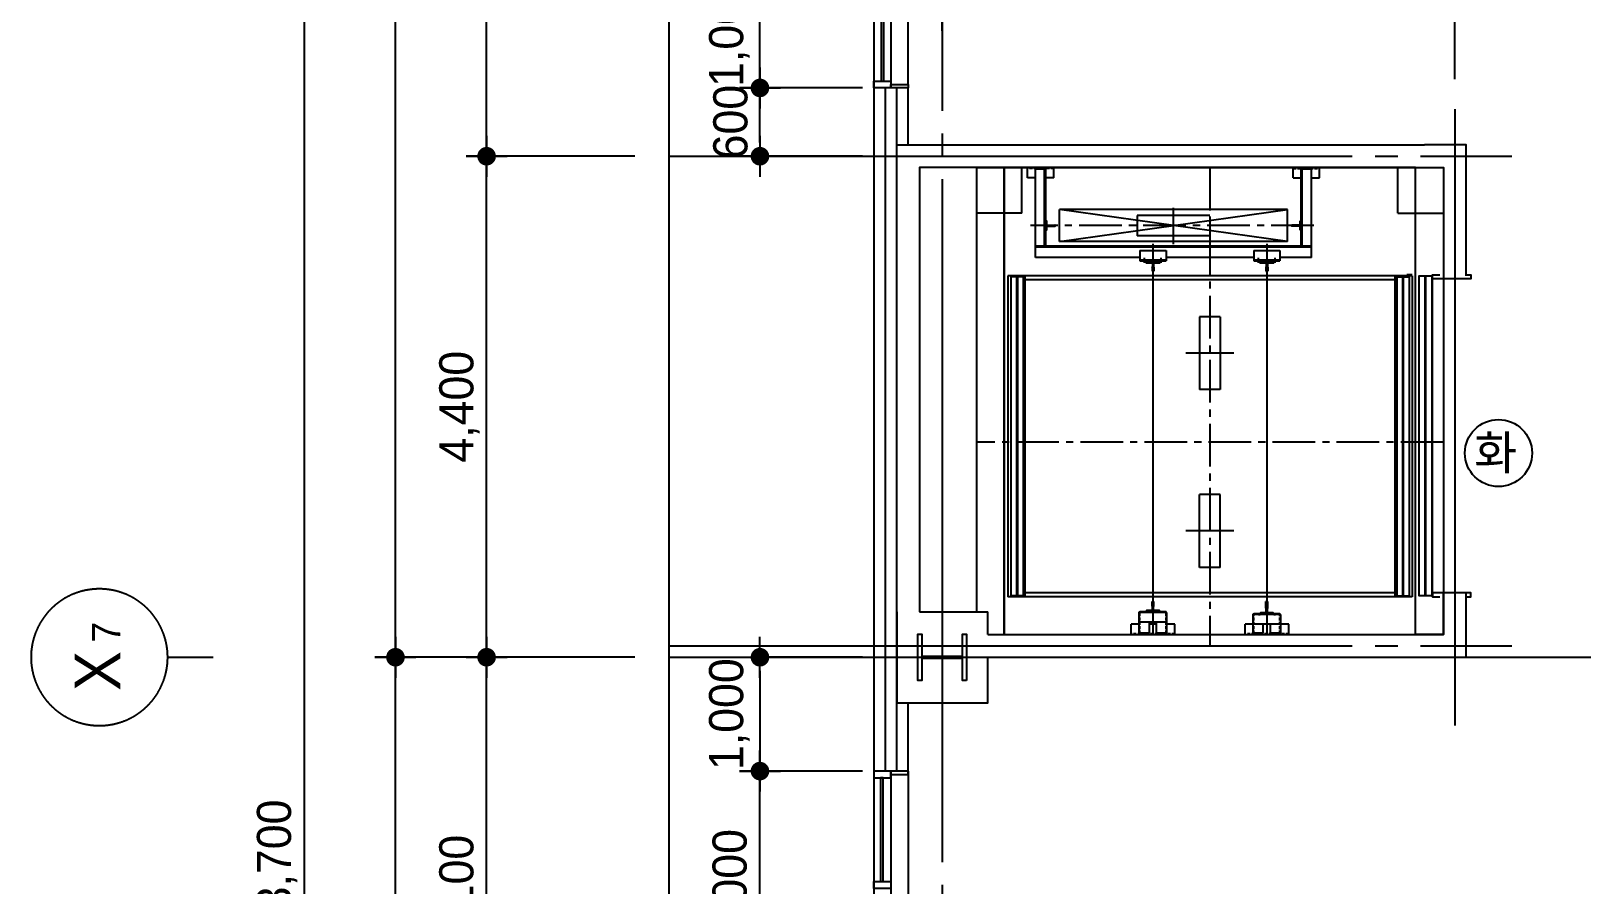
# Model space of a CAD drawing. Extents: x 14243673 to 14321835, y -1804798 to -1750552.
# Drawn here: x 14243673 to 14257290, y -1778549 to -1771049 of the extents above; entities that cross this region are included whole.
import ezdxf

# ---------------------------------------------------------------- set-up
doc = ezdxf.new("R2010")
doc.units = 0
doc.header["$LTSCALE"] = 100
doc.header["$MEASUREMENT"] = 0
doc.header["$PDSIZE"] = -10
for name, pattern in [('CEN', [66, 60, -2, 2, -2]), ('CENTER', [7.5, 5, -1, 0.5, -1]), ('CENTER2', [1.125, 0.75, -0.125, 0.125, -0.125]), ('HIDDEN', [0.375, 0.25, -0.125])]:
    doc.linetypes.add(name, pattern=pattern)
doc.layers.get('0').update_dxf_attribs({"linetype": 'CONTINUOUS'})
doc.layers.get('Defpoints').update_dxf_attribs({"linetype": 'CONTINUOUS'})
for name, color, linetype in [('0-내벽고정식', 7, 'CONTINUOUS'), ('AXIS', 7, 'CEN'), ('CEN', 1, 'CEN'), ('COL', 2, 'CONTINUOUS'), ('col2', 3, 'CONTINUOUS'), ('DIM', 7, 'CONTINUOUS'), ('HOISTWAY', 9, 'CONTINUOUS'), ('TEXT1', 7, 'CONTINUOUS'), ('WALL', 2, 'CONTINUOUS'), ('WALL-1', 7, 'CONTINUOUS'), ('WID', 4, 'CONTINUOUS'), ('WINE', 8, 'CONTINUOUS'), ('지시선', 7, 'CONTINUOUS')]:
    doc.layers.add(name, color=color, linetype=linetype)
doc.styles.add('HY울를도M', font='HYWULM.TTF')
doc.styles.add('굴림', font='H2HDRM.TTF')
doc.styles.add('돋음', font='Dotum.ttf', dxfattribs={"height": 3})
doc.dimstyles.new('DIM100', dxfattribs={"dimtxt": 300, "dimasz": 120, "dimexe": 1, "dimexo": 100, "dimgap": 60, "dimtad": 1, "dimdec": 4, "dimzin": 0, "dimdsep": 46, "dimlunit": 6, "dimtxsty": '굴림', "dimblk": 'DOTT', "dimcen": 0.09, "dimadec": 0, "dimazin": 0, "dimtfac": 1, "dimtdec": 4, "dimtofl": 0, "dimtmove": 2, "dimatfit": 2, "dimldrblk": 'DOTT', "dimfxl": 1, "dimtolj": 1, "dimtzin": 0, "dimarcsym": 0})
doc.dimstyles.new('DIM50', dxfattribs={"dimscale": 50, "dimtxt": 3, "dimasz": 1.2, "dimexe": 1, "dimexo": 1, "dimgap": 0.6, "dimtad": 1, "dimdec": 4, "dimzin": 0, "dimdsep": 46, "dimlunit": 6, "dimtxsty": '굴림', "dimblk": 'DOTT', "dimcen": 0.09, "dimadec": 0, "dimazin": 0, "dimtfac": 1, "dimtdec": 4, "dimtofl": 0, "dimtmove": 2, "dimatfit": 2, "dimldrblk": 'DOTT', "dimfxl": 1, "dimtolj": 1, "dimtzin": 0, "dimarcsym": 0})

# ---------------------------------------------------------------- blocks, each defined once
blk = doc.blocks.new('DOTT')
for p, q in [((0, 1.5), (0, -1.5)), ((-1.5, 0), (1.5, 0))]:
    blk.add_line(p, q)
at = {"color": 6, "const_width": 0.68}
blk.add_lwpolyline([(-0.34, 0, 1), (0.34, 0, 1)], format="xyb", close=True, dxfattribs=at)
blk = doc.blocks.new('*D25')
at = {"layer": 'Defpoints', "color": 0, "lineweight": -3}
for p in [(14246073, -1761549), (14249273, -1761549), (14249273, -1795249)]:
    blk.add_point(p, dxfattribs=at)
at = {"layer": 'DIM', "color": 7, "lineweight": -2}
for p, q in [((14248973, -1761549), (14245973, -1761549)), ((14246073, -1795129), (14246073, -1761669)), ((14248973, -1795249), (14245973, -1795249))]:
    blk.add_line(p, q, dxfattribs=at)
at = {"layer": 'DIM', "color": 7, "lineweight": -2, "xscale": 120, "yscale": 120, "zscale": 120}
for p, rotation in [((14246073, -1761549), 90), ((14246073, -1795249), 270)]:
    blk.add_blockref('DOTT', p, dxfattribs=dict(at, rotation=rotation))
at = {"layer": 'DIM', "color": 3, "insert": (14245834, -1778399), "char_height": 300, "attachment_point": 5, "rotation": 90, "style": '굴림'}
blk.add_mtext('\\A1;33,700', dxfattribs=at)
blk = doc.blocks.new('*D26')
at = {"layer": 'Defpoints', "color": 0, "lineweight": -3}
for p in [(14246873, -1761549), (14249273, -1761549), (14248123, -1776549)]:
    blk.add_point(p, dxfattribs=at)
at = {"layer": 'DIM', "color": 7, "lineweight": -2}
for p, q in [((14248973, -1761549), (14246773, -1761549)), ((14246873, -1776429), (14246873, -1761669)), ((14247823, -1776549), (14246773, -1776549))]:
    blk.add_line(p, q, dxfattribs=at)
at = {"layer": 'DIM', "color": 7, "lineweight": -2, "xscale": 120, "yscale": 120, "zscale": 120}
for p, rotation in [((14246873, -1761549), 90), ((14246873, -1776549), 270)]:
    blk.add_blockref('DOTT', p, dxfattribs=dict(at, rotation=rotation))
at = {"layer": 'DIM', "color": 3, "insert": (14246635, -1769049), "char_height": 300, "attachment_point": 5, "rotation": 90, "style": '굴림'}
blk.add_mtext('\\A1;15,000', dxfattribs=at)
blk = doc.blocks.new('*D27')
at = {"layer": 'Defpoints', "color": 0, "lineweight": -3}
for p in [(14247673, -1761549), (14249273, -1761549), (14249273, -1772149)]:
    blk.add_point(p, dxfattribs=at)
at = {"layer": 'DIM', "color": 7, "lineweight": -2}
for p, q in [((14248973, -1761549), (14247573, -1761549)), ((14247673, -1772029), (14247673, -1761669)), ((14248973, -1772149), (14247573, -1772149))]:
    blk.add_line(p, q, dxfattribs=at)
at = {"layer": 'DIM', "color": 7, "lineweight": -2, "xscale": 120, "yscale": 120, "zscale": 120}
for p, rotation in [((14247673, -1761549), 90), ((14247673, -1772149), 270)]:
    blk.add_blockref('DOTT', p, dxfattribs=dict(at, rotation=rotation))
at = {"layer": 'DIM', "color": 3, "insert": (14247434, -1766849), "char_height": 300, "attachment_point": 5, "rotation": 90, "style": '굴림'}
blk.add_mtext('\\A1;10,600', dxfattribs=at)
blk = doc.blocks.new('*D28')
at = {"layer": 'Defpoints', "color": 0, "lineweight": -3}
for p in [(14247673, -1772149), (14249273, -1772149), (14249273, -1776549)]:
    blk.add_point(p, dxfattribs=at)
at = {"layer": 'DIM', "color": 7, "lineweight": -2}
for p, q in [((14248973, -1772149), (14247573, -1772149)), ((14247673, -1776429), (14247673, -1772269)), ((14248973, -1776549), (14247573, -1776549))]:
    blk.add_line(p, q, dxfattribs=at)
at = {"layer": 'DIM', "color": 7, "lineweight": -2, "xscale": 120, "yscale": 120, "zscale": 120}
for p, rotation in [((14247673, -1772149), 90), ((14247673, -1776549), 270)]:
    blk.add_blockref('DOTT', p, dxfattribs=dict(at, rotation=rotation))
at = {"layer": 'DIM', "color": 3, "insert": (14247435, -1774349), "char_height": 300, "attachment_point": 5, "rotation": 90, "style": '굴림'}
blk.add_mtext('\\A1;4,400', dxfattribs=at)
blk = doc.blocks.new('*D29')
at = {"layer": 'Defpoints', "color": 0, "lineweight": -3}
for p in [(14246873, -1776549), (14249273, -1776549), (14249273, -1791549)]:
    blk.add_point(p, dxfattribs=at)
at = {"layer": 'DIM', "color": 7, "lineweight": -2}
for p, q in [((14248973, -1776549), (14246773, -1776549)), ((14246873, -1791429), (14246873, -1776669)), ((14248973, -1791549), (14246773, -1791549))]:
    blk.add_line(p, q, dxfattribs=at)
at = {"layer": 'DIM', "color": 7, "lineweight": -2, "xscale": 120, "yscale": 120, "zscale": 120}
for p, rotation in [((14246873, -1776549), 90), ((14246873, -1791549), 270)]:
    blk.add_blockref('DOTT', p, dxfattribs=dict(at, rotation=rotation))
at = {"layer": 'DIM', "color": 3, "insert": (14246635, -1784049), "char_height": 300, "attachment_point": 5, "rotation": 90, "style": '굴림'}
blk.add_mtext('\\A1;15,000', dxfattribs=at)
blk = doc.blocks.new('*D31')
at = {"layer": 'Defpoints', "color": 0, "lineweight": -3}
for p in [(14247673, -1776549), (14249273, -1776549), (14249273, -1780649)]:
    blk.add_point(p, dxfattribs=at)
at = {"layer": 'DIM', "color": 7, "lineweight": -2}
for p, q in [((14248973, -1776549), (14247573, -1776549)), ((14247673, -1780529), (14247673, -1776669)), ((14248973, -1780649), (14247573, -1780649))]:
    blk.add_line(p, q, dxfattribs=at)
at = {"layer": 'DIM', "color": 7, "lineweight": -2, "xscale": 120, "yscale": 120, "zscale": 120}
for p, rotation in [((14247673, -1776549), 90), ((14247673, -1780649), 270)]:
    blk.add_blockref('DOTT', p, dxfattribs=dict(at, rotation=rotation))
at = {"layer": 'DIM', "color": 3, "insert": (14247435, -1778599), "char_height": 300, "attachment_point": 5, "rotation": 90, "style": '굴림'}
blk.add_mtext('\\A1;4,100', dxfattribs=at)
blk = doc.blocks.new('*D123')
at = {"layer": 'Defpoints', "color": 0, "lineweight": -3, "ltscale": 3}
for p in [(14251073, -1776549), (14250073, -1777549), (14251073, -1777549)]:
    blk.add_point(p, dxfattribs=at)
at = {"layer": 'DIM', "color": 7, "lineweight": -2, "ltscale": 3}
for p, q in [((14250973, -1776549), (14250072, -1776549)), ((14250073, -1776669), (14250073, -1777429)), ((14250973, -1777549), (14250072, -1777549))]:
    blk.add_line(p, q, dxfattribs=at)
at = {"layer": 'DIM', "color": 7, "lineweight": -2, "ltscale": 3, "xscale": 120, "yscale": 120, "zscale": 120}
for p, rotation in [((14250073, -1776549), 90), ((14250073, -1777549), 270)]:
    blk.add_blockref('DOTT', p, dxfattribs=dict(at, rotation=rotation))
at = {"layer": 'DIM', "color": 3, "ltscale": 3, "insert": (14249804, -1777049), "char_height": 300, "attachment_point": 5, "rotation": 90, "style": '굴림'}
blk.add_mtext('\\A1;1,000', dxfattribs=at)
blk = doc.blocks.new('*D124')
at = {"layer": 'Defpoints', "color": 0, "lineweight": -3, "ltscale": 3}
for p in [(14250073, -1777549), (14251073, -1777549), (14251073, -1779549)]:
    blk.add_point(p, dxfattribs=at)
at = {"layer": 'DIM', "color": 7, "lineweight": -2, "ltscale": 3}
for p, q in [((14250973, -1777549), (14250072, -1777549)), ((14250073, -1779429), (14250073, -1777669)), ((14250973, -1779549), (14250072, -1779549))]:
    blk.add_line(p, q, dxfattribs=at)
at = {"layer": 'DIM', "color": 7, "lineweight": -2, "ltscale": 3, "xscale": 120, "yscale": 120, "zscale": 120}
for p, rotation in [((14250073, -1777549), 90), ((14250073, -1779549), 270)]:
    blk.add_blockref('DOTT', p, dxfattribs=dict(at, rotation=rotation))
at = {"layer": 'DIM', "color": 3, "ltscale": 3, "insert": (14249834, -1778549), "char_height": 300, "attachment_point": 5, "rotation": 90, "style": '굴림'}
blk.add_mtext('\\A1;2,000', dxfattribs=at)
blk = doc.blocks.new('*D127')
at = {"layer": 'Defpoints', "color": 0, "lineweight": -3, "ltscale": 3}
for p in [(14250073, -1771549), (14251073, -1771549), (14251073, -1772149)]:
    blk.add_point(p, dxfattribs=at)
at = {"layer": 'DIM', "color": 7, "lineweight": -2, "ltscale": 3}
for p, q in [((14250973, -1771549), (14250072, -1771549)), ((14250073, -1772029), (14250073, -1771669)), ((14250973, -1772149), (14250072, -1772149))]:
    blk.add_line(p, q, dxfattribs=at)
at = {"layer": 'DIM', "color": 7, "lineweight": -2, "ltscale": 3, "xscale": 120, "yscale": 120, "zscale": 120}
for p, rotation in [((14250073, -1771549), 90), ((14250073, -1772149), 270)]:
    blk.add_blockref('DOTT', p, dxfattribs=dict(at, rotation=rotation))
at = {"layer": 'DIM', "color": 3, "ltscale": 3, "insert": (14249815, -1771849), "char_height": 300, "attachment_point": 5, "rotation": 90, "style": '굴림'}
blk.add_mtext('\\A1;600', dxfattribs=at)
blk = doc.blocks.new('BOMBOM_S')
at = {"color": 7}
blk.add_line((0, 0.4), (0, 0), dxfattribs=at)
blk.add_lwpolyline([(-0.6, 1, 1), (0.6, 1, 1), (-0.6, 1, 1)], format="xyb", dxfattribs=at)
at = {"color": 1, "style": '돋음'}
for tag, p, height in [('X', (-0.295, 0.816), 0.4), ('N', (0.129, 0.816), 0.25)]:
    blk.add_attdef(tag, p, '', height=height, dxfattribs=at)
blk = doc.blocks.new('aw-1000-300')
at = {"layer": 'WID', "color": 8}
for p, q in [((970, 300), (0, 300)), ((0, 150), (1000, 150)), ((0, 0), (1000, 0))]:
    blk.add_line(p, q, dxfattribs=at)
at = {"layer": 'WID'}
for points in [[(0, 300), (30, 300), (30, 150), (0, 150)], [(970, 300), (1000, 300), (1000, 150), (970, 150)], [(60, 150), (0, 150), (0, 0), (60, 0)], [(940, 150), (1000, 150), (1000, 0), (940, 0)], [(60, 63), (940, 63), (940, 87), (60, 87)]]:
    blk.add_lwpolyline(points, close=True, dxfattribs=at)
blk = doc.blocks.new('*D174')
at = {"layer": 'Defpoints', "color": 0, "lineweight": -3, "ltscale": 3}
for p in [(14250073, -1770549), (14251073, -1770549), (14251073, -1771549)]:
    blk.add_point(p, dxfattribs=at)
at = {"layer": 'DIM', "color": 7, "lineweight": -2, "ltscale": 3}
for p, q in [((14250973, -1770549), (14250072, -1770549)), ((14250073, -1771429), (14250073, -1770669)), ((14250973, -1771549), (14250072, -1771549))]:
    blk.add_line(p, q, dxfattribs=at)
at = {"layer": 'DIM', "color": 7, "lineweight": -2, "ltscale": 3, "xscale": 120, "yscale": 120, "zscale": 120}
for p, rotation in [((14250073, -1770549), 90), ((14250073, -1771549), 270)]:
    blk.add_blockref('DOTT', p, dxfattribs=dict(at, rotation=rotation))
at = {"layer": 'DIM', "color": 3, "ltscale": 3, "insert": (14249804, -1771049), "char_height": 300, "attachment_point": 5, "rotation": 90, "style": '굴림'}
blk.add_mtext('\\A1;1,000', dxfattribs=at)
blk = doc.blocks.new('*D190')
at = {"layer": 'Defpoints', "color": 0, "lineweight": -3}
for p in [(14256173, -1770549), (14251673, -1771349), (14256173, -1771773)]:
    blk.add_point(p, dxfattribs=at)
at = {"layer": 'DIM', "color": 7, "lineweight": -2}
for p, q in [((14251673, -1771049), (14251673, -1770449)), ((14251793, -1770549), (14256053, -1770549)), ((14256173, -1771473), (14256173, -1770449))]:
    blk.add_line(p, q, dxfattribs=at)
at = {"layer": 'DIM', "color": 7, "lineweight": -2, "xscale": 120, "yscale": 120, "zscale": 120, "rotation": 180}
blk.add_blockref('DOTT', (14251673, -1770549), dxfattribs=at)
at = {"layer": 'DIM', "color": 7, "lineweight": -2, "xscale": 120, "yscale": 120, "zscale": 120}
blk.add_blockref('DOTT', (14256173, -1770549), dxfattribs=at)
at = {"layer": 'DIM', "color": 3, "insert": (14253923, -1770311), "char_height": 300, "attachment_point": 5, "style": '굴림'}
blk.add_mtext('\\A1;4,500', dxfattribs=at)
blk = doc.blocks.new('*D191')
at = {"layer": 'Defpoints', "color": 0, "lineweight": -3}
for p in [(14261673, -1770549), (14256173, -1771773), (14261673, -1771773)]:
    blk.add_point(p, dxfattribs=at)
at = {"layer": 'DIM', "color": 7, "lineweight": -2}
for p, q in [((14256173, -1771473), (14256173, -1770449)), ((14256293, -1770549), (14261553, -1770549)), ((14261673, -1771473), (14261673, -1770449))]:
    blk.add_line(p, q, dxfattribs=at)
at = {"layer": 'DIM', "color": 7, "lineweight": -2, "xscale": 120, "yscale": 120, "zscale": 120, "rotation": 180}
blk.add_blockref('DOTT', (14256173, -1770549), dxfattribs=at)
at = {"layer": 'DIM', "color": 7, "lineweight": -2, "xscale": 120, "yscale": 120, "zscale": 120}
blk.add_blockref('DOTT', (14261673, -1770549), dxfattribs=at)
at = {"layer": 'DIM', "color": 3, "insert": (14258923, -1770311), "char_height": 300, "attachment_point": 5, "style": '굴림'}
blk.add_mtext('\\A1;5,500', dxfattribs=at)

msp = doc.modelspace()

# ---------------------------------------------------------------- linework, layer by layer
at = {"linetype": 'Continuous'}
for p, q in [((14252492.2125, -1772259.19177), (14252582.2125, -1772259.19177)), ((14254914.2125, -1772259.19177), (14254824.2125, -1772259.19177)), ((14253554.7809, -1776258.9402), (14253491.64315, -1776258.9402)), ((14254554.7809, -1776258.9402), (14254491.64315, -1776258.9402)), ((14254554.7809, -1776258.9402), (14254491.64315, -1776258.9402))]:
    msp.add_line(p, q, dxfattribs=at)
for p, q in [((14255798.21251, -1773191.19177), (14255751.92742, -1773191.19177)), ((14256073.21251, -1773191.19177), (14256073.21251, -1773226.19177))]:
    msp.add_line(p, q)
at = {"layer": '0-내벽고정식'}
for p, q in [((14251373.21251, -1772049.19177), (14251373.21251, -1771549.19177)), ((14251373.21251, -1777549.19177), (14251373.21251, -1776949.19177))]:
    msp.add_line(p, q, dxfattribs=at)
at = {"layer": 'CEN', "linetype": 'CEN'}
for p, q in [((14251673.21251, -1759149.19177), (14251673.21251, -1799049.19177)), ((14251673.21251, -1759149.19177), (14251673.21251, -1799049.19177)), ((14256173.21251, -1771736.57458), (14256173.21251, -1777149.19177)), ((14256173.21251, -1771736.57458), (14256173.21251, -1777149.19177)), ((14249273.21251, -1772149.19177), (14256673.21251, -1772149.19177)), ((14249273.21251, -1776449.19178), (14256673.21251, -1776449.19178)), ((14249273.21251, -1776549.19177), (14313273.21251, -1776549.19177))]:
    msp.add_line(p, q, dxfattribs=at)
at = {"layer": 'COL'}
for p, q in [((14256073.21251, -1775983.11055), (14256073.21251, -1776348.9402)), ((14256073.21251, -1776349.19178), (14256073.21251, -1775983.11055)), ((14251473.21251, -1776149.19177), (14252073.21251, -1776149.19177)), ((14252073.21251, -1776348.9402), (14256073.21251, -1776349.19178)), ((14252073.21251, -1776549.19178), (14255908.21251, -1776549.19178))]:
    msp.add_line(p, q, dxfattribs=at)
for points in [[(14252218.21251, -1775812.19551), (14252218.21251, -1776348.9402), (14255828.21251, -1776348.9402), (14255828.21251, -1775812.19551)], [(14256073.21251, -1775983.11055), (14256073.21251, -1776248.9402)], [(14251273.21251, -1776149.19177), (14251273.21251, -1776949.19177), (14252073.21251, -1776949.19177), (14252073.21251, -1776549.19177)], [(14252073.21251, -1776348.9402), (14252073.21251, -1776149.19177)]]:
    msp.add_lwpolyline(points, dxfattribs=at)
at = {"layer": 'col2'}
msp.add_lwpolyline([(14251887.21251, -1776752.69177), (14251852.21251, -1776752.69177), (14251852.21251, -1776559.19177), (14251494.21251, -1776559.19177), (14251494.21251, -1776752.69177), (14251459.21251, -1776752.69177), (14251459.21251, -1776345.69177), (14251494.21251, -1776345.69177), (14251494.21251, -1776539.19177), (14251852.21251, -1776539.19177), (14251852.21251, -1776345.69177), (14251887.21251, -1776345.69177)], close=True, dxfattribs=at)
at = {"layer": 'Defpoints'}
for p, q in [((14251973.21251, -1772249.19177), (14251973.21251, -1775812.44709)), ((14252218.21251, -1772249.19177), (14251973.21251, -1772249.19177)), ((14252218.21251, -1775812.44709), (14252218.21251, -1772249.19177)), ((14252373.21252, -1772649.19177), (14252373.21252, -1772249.19177)), ((14255673.2125, -1772649.19177), (14255673.2125, -1772249.19177)), ((14255828.21251, -1775812.44709), (14255828.21251, -1772249.19177)), ((14255828.21251, -1772249.19177), (14256073.21251, -1772249.19177)), ((14256073.21251, -1772249.19177), (14256073.21251, -1775983.11055)), ((14252373.21252, -1772649.19177), (14251973.21252, -1772649.19177)), ((14254023.2125, -1772668.19177), (14253383.2125, -1772668.19177)), ((14253383.2125, -1772668.19177), (14253383.2125, -1772848.19177)), ((14254023.2125, -1772678.19177), (14254023.2125, -1772838.19177)), ((14255673.2125, -1772649.19177), (14256073.2125, -1772649.19177)), ((14254023.2125, -1772848.19177), (14253383.2125, -1772848.19177)), ((14253523.2125, -1772919.58154), (14253523.2125, -1775812.44709)), ((14254523.2125, -1772919.58154), (14254523.2125, -1775812.44709)), ((14253933.2125, -1773558.19177), (14253933.2125, -1774198.19177)), ((14254113.2125, -1773558.19177), (14253933.2125, -1773558.19177)), ((14254113.2125, -1773558.19177), (14254113.2125, -1774198.19177)), ((14254233.2125, -1773878.19177), (14253813.2125, -1773878.19177)), ((14254233.2125, -1773878.19177), (14253813.2125, -1773878.19177)), ((14254113.2125, -1774198.19177), (14253933.2125, -1774198.19177)), ((14253933.2125, -1775760.19177), (14253933.2125, -1775120.19177)), ((14254113.2125, -1775120.19177), (14253933.2125, -1775120.19177)), ((14254113.2125, -1775760.19177), (14254113.2125, -1775120.19177)), ((14254233.2125, -1775440.19177), (14253813.2125, -1775440.19177)), ((14254233.2125, -1775440.19177), (14253813.2125, -1775440.19177)), ((14251973.21251, -1775812.19551), (14251973.21251, -1776149.19177)), ((14252218.21251, -1776349.19178), (14252218.21251, -1775812.44709)), ((14253523.2125, -1775812.19551), (14253523.2125, -1776348.9402)), ((14254113.2125, -1775760.19177), (14253933.2125, -1775760.19177)), ((14254523.2125, -1775812.19551), (14254523.2125, -1776348.9402)), ((14255828.21251, -1776348.9402), (14255828.21251, -1775812.19551)), ((14252073.21251, -1776348.9402), (14252218.21251, -1776348.9402)), ((14256073.21251, -1776348.9402), (14255828.21251, -1776348.9402))]:
    msp.add_line(p, q, dxfattribs=at)
at = {"layer": 'Defpoints', "color": 76}
msp.add_lwpolyline([(14249273.21251, -1799049.19177), (14313273.21251, -1799049.19177), (14313273.21251, -1759149.19177), (14249273.21251, -1759149.19177)], close=True, dxfattribs=at)
at = {"layer": 'Defpoints'}
msp.add_lwpolyline([(14255828.21251, -1775812.44709), (14255828.21251, -1772249.19177), (14252218.21251, -1772249.19177), (14252218.21251, -1775812.44709)], dxfattribs=at)
at = {"layer": 'HOISTWAY'}
for p, q in [((14252218.21251, -1775812.44709), (14252218.21251, -1772249.19177)), ((14252422.2125, -1772339.19177), (14252422.2125, -1772249.19177)), ((14252492.2125, -1772339.19177), (14252422.2125, -1772339.19177)), ((14252492.2125, -1772938.19177), (14252492.2125, -1772259.19177)), ((14252492.2125, -1773038.19177), (14252492.2125, -1772259.19177)), ((14252582.2125, -1772259.19177), (14252492.2125, -1772259.19177)), ((14252582.2125, -1772938.19177), (14252582.2125, -1772259.19177)), ((14252652.2125, -1772339.19177), (14252582.2125, -1772339.19177)), ((14252652.2125, -1772339.19177), (14252652.2125, -1772249.19177)), ((14254754.2125, -1772339.19177), (14254754.2125, -1772249.19177)), ((14254754.2125, -1772339.19177), (14254824.2125, -1772339.19177)), ((14254824.2125, -1772938.19177), (14254824.2125, -1772259.19177)), ((14254824.2125, -1772259.19177), (14254914.2125, -1772259.19177)), ((14254914.2125, -1773038.19177), (14254914.2125, -1772259.19177)), ((14254914.2125, -1772339.19177), (14254984.2125, -1772339.19177)), ((14254984.2125, -1772339.19177), (14254984.2125, -1772249.19177)), ((14254703.2125, -1772618.19177), (14252703.2125, -1772618.19177)), ((14252703.2125, -1772898.19177), (14252703.2125, -1772618.19177)), ((14254703.2125, -1772898.19177), (14254703.2125, -1772618.19177)), ((14252582.2125, -1772719.19177), (14252589.2125, -1772719.19177)), ((14252590.7125, -1772753.19177), (14252590.7125, -1772720.69177)), ((14252592.2125, -1772754.69177), (14252610.7125, -1772754.69177)), ((14252612.2125, -1772753.19177), (14252662.7125, -1772753.19177)), ((14252664.2125, -1772761.69177), (14252664.2125, -1772754.69177)), ((14254742.2125, -1772761.69177), (14254742.2125, -1772754.69177)), ((14254794.2125, -1772753.19177), (14254743.7125, -1772753.19177)), ((14254814.2125, -1772754.69177), (14254795.7125, -1772754.69177)), ((14254815.7125, -1772753.19177), (14254815.7125, -1772720.69177)), ((14254824.2125, -1772719.19177), (14254817.2125, -1772719.19177)), ((14255828.21251, -1775812.44709), (14255828.21251, -1772649.19177)), ((14252582.2125, -1772797.19177), (14252589.2125, -1772797.19177)), ((14252590.7125, -1772795.69177), (14252590.7125, -1772763.19177)), ((14252592.2125, -1772761.69177), (14252610.7125, -1772761.69177)), ((14252612.2125, -1772763.19177), (14252662.7125, -1772763.19177)), ((14254794.2125, -1772763.19177), (14254743.7125, -1772763.19177)), ((14254814.2125, -1772761.69177), (14254795.7125, -1772761.69177)), ((14254815.7125, -1772795.69177), (14254815.7125, -1772763.19177)), ((14254824.2125, -1772797.19177), (14254817.2125, -1772797.19177)), ((14254914.2125, -1772938.19177), (14252492.2125, -1772938.19177)), ((14254703.2125, -1772898.19177), (14252703.2125, -1772898.19177)), ((14253408.2125, -1772978.19177), (14253638.2125, -1772978.19177)), ((14253408.2125, -1772978.19177), (14253408.2125, -1773068.19177)), ((14253638.2125, -1772978.19177), (14253638.2125, -1773068.19177)), ((14254408.2125, -1772978.19177), (14254638.2125, -1772978.19177)), ((14254408.2125, -1772978.19177), (14254408.2125, -1773068.19177)), ((14254638.2125, -1772978.19177), (14254638.2125, -1773068.19177)), ((14253408.2125, -1773038.19177), (14252492.2125, -1773038.19177)), ((14253408.2125, -1773068.19177), (14253638.2125, -1773068.19177)), ((14253459.7125, -1773068.19177), (14253459.7125, -1773080.94177)), ((14253462.9625, -1773084.19177), (14253515.2125, -1773084.19177)), ((14253515.2125, -1773122.69985), (14253515.2125, -1773159.19177)), ((14253515.2125, -1773159.19177), (14253531.2125, -1773159.19177)), ((14253518.4625, -1773087.44177), (14253518.4625, -1773119.44985)), ((14253527.9625, -1773087.44177), (14253527.9625, -1773119.44985)), ((14253531.2125, -1773084.19177), (14253583.4625, -1773084.19177)), ((14253531.2125, -1773122.69985), (14253531.2125, -1773159.19177)), ((14253586.7125, -1773068.19177), (14253586.7125, -1773080.94177)), ((14254408.2125, -1773038.19177), (14253638.2125, -1773038.19177)), ((14254408.2125, -1773038.19177), (14253737.97846, -1773038.19177)), ((14254408.2125, -1773068.19177), (14254638.2125, -1773068.19177)), ((14254459.7125, -1773068.19177), (14254459.7125, -1773080.94177)), ((14254462.9625, -1773084.19177), (14254515.2125, -1773084.19177)), ((14254515.2125, -1773122.69985), (14254515.2125, -1773159.19177)), ((14254515.2125, -1773159.19177), (14254531.2125, -1773159.19177)), ((14254518.4625, -1773087.44177), (14254518.4625, -1773119.44985)), ((14254527.9625, -1773087.44177), (14254527.9625, -1773119.44985)), ((14254531.2125, -1773084.19177), (14254583.4625, -1773084.19177)), ((14254531.2125, -1773122.69985), (14254531.2125, -1773159.19177)), ((14254586.7125, -1773068.19177), (14254586.7125, -1773080.94177)), ((14254914.2125, -1773038.19177), (14254638.2125, -1773038.19177)), ((14252248.21251, -1773199.19177), (14252248.21251, -1775812.44709)), ((14255798.21251, -1773199.19177), (14252248.21251, -1773199.19177)), ((14252275.21251, -1773207.19177), (14252275.21251, -1775812.44709)), ((14252325.21251, -1773207.19177), (14252275.21251, -1773207.19177)), ((14252325.21251, -1773207.19177), (14252325.21251, -1775812.44709)), ((14252333.21251, -1773207.19177), (14252333.21251, -1775812.44709)), ((14252383.21251, -1773207.19177), (14252333.21251, -1773207.19177)), ((14252383.21251, -1773207.19177), (14252383.21251, -1775812.44709)), ((14252398.21251, -1773199.19177), (14252398.21251, -1775812.44709)), ((14255648.21251, -1773234.19177), (14252398.21251, -1773234.19177)), ((14255648.21251, -1773199.19177), (14255648.21251, -1775812.44709)), ((14255663.21251, -1773207.19177), (14255663.21251, -1775812.44709)), ((14255663.21251, -1773207.19177), (14255713.21251, -1773207.19177)), ((14255713.21251, -1773207.19177), (14255713.21251, -1775812.44709)), ((14255721.21251, -1773207.19177), (14255721.21251, -1775812.44709)), ((14255721.21251, -1773207.19177), (14255771.21251, -1773207.19177)), ((14255771.21251, -1773207.19177), (14255771.21251, -1775812.44709)), ((14255798.21251, -1773199.19177), (14255798.21251, -1775812.44709)), ((14255978.21251, -1775983.9402), (14255978.21251, -1773191.19177)), ((14252248.21251, -1775812.19551), (14252248.21251, -1776018.9402)), ((14252275.21251, -1775812.19551), (14252275.21251, -1776010.9402)), ((14252325.21251, -1775812.19551), (14252325.21251, -1776010.9402)), ((14252333.21251, -1775812.19551), (14252333.21251, -1776010.9402)), ((14252383.21251, -1775812.19551), (14252383.21251, -1776010.9402)), ((14252398.21251, -1775812.19551), (14252398.21251, -1776018.9402)), ((14255648.21251, -1775812.19551), (14255648.21251, -1776018.9402)), ((14255663.21251, -1775812.19551), (14255663.21251, -1776010.9402)), ((14255713.21251, -1775812.19551), (14255713.21251, -1776010.9402)), ((14255721.21251, -1775812.19551), (14255721.21251, -1776010.9402)), ((14255771.21251, -1775812.19551), (14255771.21251, -1776010.9402)), ((14255798.21251, -1775812.19551), (14255798.21251, -1776018.9402)), ((14255828.21251, -1776348.9402), (14255828.21251, -1775812.19551)), ((14252218.21251, -1776348.9402), (14252218.21251, -1775912.44709)), ((14255798.21251, -1776018.9402), (14252248.21251, -1776018.9402)), ((14252325.21251, -1776010.9402), (14252275.21251, -1776010.9402)), ((14252383.21251, -1776010.9402), (14252333.21251, -1776010.9402)), ((14255648.21251, -1775983.9402), (14252398.21251, -1775983.9402)), ((14255663.21251, -1776010.9402), (14255713.21251, -1776010.9402)), ((14255721.21251, -1776010.9402), (14255771.21251, -1776010.9402)), ((14255978.21251, -1776018.11055), (14255978.21251, -1775925.85897)), ((14253401.64315, -1776338.9402), (14253401.64315, -1776149.93946)), ((14253401.64315, -1776149.93946), (14253622.49381, -1776149.93946)), ((14253638.21203, -1776149.93946), (14253408.21203, -1776149.93946)), ((14253466.21298, -1776149.93946), (14253466.21298, -1776142.18949)), ((14253515.21257, -1776138.93955), (14253469.46292, -1776138.93955)), ((14253515.21257, -1776098.93988), (14253515.21257, -1776058.9402)), ((14253531.21244, -1776058.9402), (14253515.21257, -1776058.9402)), ((14253518.46254, -1776135.68958), (14253518.46254, -1776102.18986)), ((14253527.96246, -1776135.68958), (14253527.96246, -1776102.18986)), ((14253531.21244, -1776098.93988), (14253531.21244, -1776058.9402)), ((14253576.96205, -1776138.93955), (14253531.21244, -1776138.93955)), ((14253580.21203, -1776149.93946), (14253580.21203, -1776142.18952)), ((14253644.7809, -1776338.9402), (14253644.7809, -1776155.93946)), ((14254515.21257, -1776157.93955), (14254469.46292, -1776157.93955)), ((14254531.21244, -1776058.9402), (14254515.21257, -1776058.9402)), ((14254515.21257, -1776117.93988), (14254515.21257, -1776058.9402)), ((14254518.46254, -1776154.68958), (14254518.46254, -1776121.18986)), ((14254527.96246, -1776154.68958), (14254527.96246, -1776121.18986)), ((14254531.21244, -1776117.93988), (14254531.21244, -1776058.9402)), ((14254576.96205, -1776157.93955), (14254531.21244, -1776157.93955)), ((14253401.64363, -1776258.9402), (14253331.64363, -1776258.9402)), ((14253331.64363, -1776348.9402), (14253331.64363, -1776258.9402)), ((14253638.21203, -1776239.9402), (14253408.21203, -1776239.9402)), ((14253491.64315, -1776338.9402), (14253491.64315, -1776239.9402)), ((14253554.7809, -1776338.9402), (14253554.7809, -1776239.9402)), ((14253714.78138, -1776258.9402), (14253644.78138, -1776258.9402)), ((14253714.78138, -1776348.9402), (14253714.78138, -1776258.9402)), ((14254331.64363, -1776348.9402), (14254331.64363, -1776258.9402)), ((14254401.64363, -1776258.9402), (14254331.64363, -1776258.9402)), ((14254401.64315, -1776338.9402), (14254401.64315, -1776168.93946)), ((14254401.64315, -1776168.93946), (14254622.49381, -1776168.93946)), ((14254638.21203, -1776168.93946), (14254408.21203, -1776168.93946)), ((14254638.21203, -1776258.9402), (14254408.21203, -1776258.9402)), ((14254466.21298, -1776168.93946), (14254466.21298, -1776161.18949)), ((14254491.64315, -1776338.9402), (14254491.64315, -1776258.9402)), ((14254554.7809, -1776338.9402), (14254554.7809, -1776258.9402)), ((14254580.21203, -1776168.93946), (14254580.21203, -1776161.18952)), ((14254644.7809, -1776338.9402), (14254644.7809, -1776174.93946)), ((14254714.78138, -1776258.9402), (14254644.78138, -1776258.9402)), ((14254714.78138, -1776348.9402), (14254714.78138, -1776258.9402)), ((14253491.64363, -1776338.9402), (14253401.64363, -1776338.9402)), ((14253644.78138, -1776338.9402), (14253554.7809, -1776338.9402)), ((14254491.64363, -1776338.9402), (14254401.64363, -1776338.9402)), ((14254644.78138, -1776338.9402), (14254554.7809, -1776338.9402))]:
    msp.add_line(p, q, dxfattribs=at)
at = {"layer": 'HOISTWAY', "color": 6, "linetype": 'HIDDEN'}
for p, q in [((14252652.2125, -1772255.76065), (14252422.2125, -1772255.76065)), ((14254754.2125, -1772255.76065), (14254984.2125, -1772255.76065)), ((14253408.21203, -1776338.9402), (14253408.21203, -1776149.93946)), ((14253638.21203, -1776338.9402), (14253638.21203, -1776149.93946)), ((14254408.21203, -1776338.9402), (14254408.21203, -1776168.93946)), ((14254638.21203, -1776338.9402), (14254638.21203, -1776168.93946)), ((14253714.78138, -1776342.37132), (14253331.64363, -1776342.37132)), ((14254714.78138, -1776342.37132), (14254331.64363, -1776342.37132))]:
    msp.add_line(p, q, dxfattribs=at)
at = {"layer": 'HOISTWAY', "color": 6}
for p, q in [((14252572.2125, -1772938.19177), (14252572.2125, -1772259.19177)), ((14254834.2125, -1772938.19177), (14254834.2125, -1772259.19177)), ((14254914.2125, -1772948.19177), (14252492.2125, -1772948.19177)), ((14253408.2125, -1773058.19177), (14253638.2125, -1773058.19177)), ((14254408.2125, -1773058.19177), (14254638.2125, -1773058.19177)), ((14253644.7809, -1776155.93946), (14253408.21203, -1776155.93946)), ((14254644.7809, -1776174.93946), (14254408.21203, -1776174.93946))]:
    msp.add_line(p, q, dxfattribs=at)
at = {"layer": 'HOISTWAY', "color": 1, "linetype": 'CENTER2', "ltscale": 5}
for p, q in [((14254023.2125, -1772249.19177), (14254023.2125, -1776449.19177)), ((14254936.94722, -1772758.19177), (14252447.09954, -1772758.19177)), ((14254936.94722, -1772758.19177), (14252447.09954, -1772758.19177)), ((14256073.21251, -1774659.19177), (14251973.21251, -1774659.19177))]:
    msp.add_line(p, q, dxfattribs=at)
at = {"layer": 'HOISTWAY', "color": 5}
for p, q in [((14252703.2125, -1772898.19177), (14254703.2125, -1772618.19177)), ((14254703.2125, -1772898.19177), (14252703.2125, -1772618.19177))]:
    msp.add_line(p, q, dxfattribs=at)
at = {"layer": 'HOISTWAY', "color": 1, "linetype": 'CENTER'}
for p, q in [((14253703.2125, -1772919.91007), (14253703.2125, -1772601.57398)), ((14253450.2125, -1773086.07972), (14253450.2125, -1773041.64337)), ((14253596.2125, -1773085.68297), (14253596.2125, -1773041.24662)), ((14254450.2125, -1773086.07972), (14254450.2125, -1773041.64337)), ((14254596.2125, -1773085.68297), (14254596.2125, -1773041.24662)), ((14253455.21307, -1776143.13374), (14253455.21307, -1776163.13357)), ((14253591.21194, -1776143.13374), (14253591.21194, -1776163.13357)), ((14254455.21307, -1776162.13374), (14254455.21307, -1776182.13357)), ((14254591.21194, -1776162.13374), (14254591.21194, -1776182.13357))]:
    msp.add_line(p, q, dxfattribs=at)
at = {"layer": 'HOISTWAY'}
for points in [[(14255861.21251, -1775983.9402), (14255861.21251, -1773199.19177), (14255911.21251, -1773199.19177), (14255911.21251, -1775983.9402)], [(14255920.21251, -1775983.9402), (14255920.21251, -1773199.19177), (14255970.21251, -1773199.19177), (14255970.21251, -1775983.9402)], [(14255911.21251, -1775925.85897), (14255911.21251, -1776010.11055), (14255861.21251, -1776010.11055), (14255861.21251, -1775925.85897)], [(14255970.21251, -1775925.85897), (14255970.21251, -1776010.11055), (14255920.21251, -1776010.11055), (14255920.21251, -1775925.85897)]]:
    msp.add_lwpolyline(points, dxfattribs=at)
at = {"layer": 'HOISTWAY', "color": 4}
for points in [[(14256263.21251, -1773191.19177), (14256313.21251, -1773191.19177), (14256313.21251, -1773226.19177), (14255978.21251, -1773226.19177), (14255978.21251, -1773191.19177), (14256043.21251, -1773191.19177)], [(14256263.21251, -1776018.11055), (14256313.21251, -1776018.11055), (14256313.21251, -1775983.11055), (14255978.21251, -1775983.11055), (14255978.21251, -1776018.11055), (14256043.21251, -1776018.11055)]]:
    msp.add_lwpolyline(points, dxfattribs=at)
at = {"layer": 'HOISTWAY'}
for centre, radius, start, end in [((14252589.2125, -1772720.69177), 1.5, 0, 90), ((14252592.2125, -1772753.19177), 1.5, 180, 270), ((14252610.7125, -1772753.19177), 1.5, 270, 0), ((14252662.7125, -1772754.69177), 1.5, 0, 90), ((14254743.7125, -1772754.69177), 1.5, 90, 180), ((14254795.7125, -1772753.19177), 1.5, 180, 270), ((14254814.2125, -1772753.19177), 1.5, 270, 0), ((14254817.2125, -1772720.69177), 1.5, 90, 180), ((14252589.2125, -1772795.69177), 1.5, 270, 0), ((14252592.2125, -1772763.19177), 1.5, 90, 180), ((14252610.7125, -1772763.19177), 1.5, 0, 90), ((14252662.7125, -1772761.69177), 1.5, 270, 0), ((14254743.7125, -1772761.69177), 1.5, 180, 270), ((14254795.7125, -1772763.19177), 1.5, 90, 180), ((14254814.2125, -1772763.19177), 1.5, 0, 90), ((14254817.2125, -1772795.69177), 1.5, 180, 270), ((14253462.9625, -1773080.94177), 3.25, 180, 270), ((14253515.2125, -1773087.44177), 3.25, 0, 90), ((14253515.2125, -1773119.44985), 3.25, 270, 0), ((14253531.2125, -1773087.44177), 3.25, 90, 180), ((14253531.2125, -1773119.44985), 3.25, 180, 270), ((14253583.4625, -1773080.94177), 3.25, 270, 0), ((14254462.9625, -1773080.94177), 3.25, 180, 270), ((14254515.2125, -1773087.44177), 3.25, 0, 90), ((14254515.2125, -1773119.44985), 3.25, 270, 0), ((14254531.2125, -1773087.44177), 3.25, 90, 180), ((14254531.2125, -1773119.44985), 3.25, 180, 270), ((14254583.4625, -1773080.94177), 3.25, 270, 0), ((14253469.46295, -1776142.18952), 3.24997, 90, 180), ((14253515.21257, -1776102.18986), 3.24997, 0, 90), ((14253515.21257, -1776135.68958), 3.24997, 270, 0), ((14253531.21244, -1776102.18986), 3.24997, 90, 180), ((14253531.21244, -1776135.68958), 3.24997, 180, 270), ((14253576.96205, -1776142.18952), 3.24997, 0, 90), ((14254469.46295, -1776161.18952), 3.24997, 90, 180), ((14254515.21257, -1776121.18986), 3.24997, 0, 90), ((14254515.21257, -1776154.68958), 3.24997, 270, 0), ((14254531.21244, -1776121.18986), 3.24997, 90, 180), ((14254531.21244, -1776154.68958), 3.24997, 180, 270), ((14254576.96205, -1776161.18952), 3.24997, 0, 90)]:
    msp.add_arc(centre, radius, start, end, dxfattribs=at)
at = {"layer": 'WALL'}
for p, q in [((14252658.21251, -1772049.19177), (14255908.21251, -1772049.19177)), ((14251973.21251, -1772249.19177), (14256073.21251, -1772249.19177)), ((14256073.21251, -1772249.19177), (14256073.21251, -1773191.19177))]:
    msp.add_line(p, q, dxfattribs=at)
for points in [[(14251273.21251, -1776149.19177), (14251273.21251, -1772049.19177), (14252658.21251, -1772049.19177)], [(14256273.21251, -1773191.19177), (14256273.21251, -1772049.19177), (14255908.21251, -1772049.19177)], [(14252658.21251, -1772249.19177), (14252658.21251, -1772249.19177), (14251473.21251, -1772249.19177), (14251473.21251, -1776149.19177)], [(14255908.21251, -1772249.19177), (14256073.21251, -1772249.19177), (14256073.21251, -1773226.19177)], [(14255908.21251, -1776549.19177), (14255908.21251, -1776549.19178), (14256273.21251, -1776549.19178), (14256273.21251, -1775983.11055)], [(14255908.21251, -1776349.19178), (14256073.21251, -1776349.19178), (14255908.21251, -1776349.19178)]]:
    msp.add_lwpolyline(points, dxfattribs=at)
at = {"layer": 'WALL-1', "color": 4}
for p, q in [((14251073.21251, -1771549.19177), (14251073.21251, -1777549.19177)), ((14251173.21251, -1771549.19177), (14251173.21251, -1777549.19177)), ((14251273.21251, -1777549.19177), (14251273.21251, -1771549.19177)), ((14251273.21251, -1777549.19177), (14251273.21251, -1771549.19177)), ((14251273.21251, -1777549.19177), (14251073.21251, -1777549.19177))]:
    msp.add_line(p, q, dxfattribs=at)
at = {"layer": 'WID'}
for points in [[(14251223.21251, -1777609.19177), (14251223.21251, -1777549.19177), (14251073.21251, -1777549.19177), (14251073.21251, -1777609.19177)], [(14251154.21251, -1777609.19177), (14251130.21251, -1777609.19177), (14251130.21332, -1778519.19177), (14251154.21332, -1778519.19177)], [(14251373.21251, -1777579.19177), (14251373.21251, -1777549.19177), (14251223.21251, -1777549.19177), (14251223.21251, -1777579.19177)], [(14251223.21251, -1778519.19177), (14251223.21251, -1778579.19177), (14251073.21251, -1778579.19177), (14251073.21251, -1778519.19177)]]:
    msp.add_lwpolyline(points, close=True, dxfattribs=at)
at = {"layer": 'WINE'}
for p, q in [((14251073.21251, -1777549.19177), (14251073.21251, -1779549.19177)), ((14251223.21251, -1777549.19177), (14251223.21251, -1779549.19177)), ((14251373.21251, -1777549.19177), (14251373.21251, -1779549.19177))]:
    msp.add_line(p, q, dxfattribs=at)
at = {"layer": '지시선'}
msp.add_circle((14256556.82934, -1774755.83313), 294.48376, dxfattribs=at)

# ---------------------------------------------------------------- block references
at = {"layer": 'AXIS', "xscale": 1000, "yscale": 1000, "zscale": 1000, "rotation": 90}
msp.add_blockref('BOMBOM_S', (14245273.21251, -1776549.19177), dxfattribs=at).add_auto_attribs({'X': 'X', 'N': '7'})
at = {"layer": 'WID', "rotation": 270}
msp.add_blockref('aw-1000-300', (14251073.21251, -1770549.19177), dxfattribs=at)

# ---------------------------------------------------------------- texts
at = {"layer": 'TEXT1', "style": 'HY울를도M'}
msp.add_text('화', height=300, dxfattribs=at).set_placement((14256343.37043, -1774902.75938))

# ---------------------------------------------------------------- dimensions: what is measured, and where the dimension line sits
at = {"layer": 'DIM'}
for base, p1, p2, picture, middle in [((14246073.21251, -1761549.19177), (14249273.21251, -1795249.19177), (14249273.21251, -1761549.19177), '*D25', (14245834.17429, -1778399.19177)), ((14246873.21251, -1761549.19177), (14248122.62823, -1776549.19177), (14249273.21251, -1761549.19177), '*D26', (14246634.5442, -1769049.19177)), ((14247673.21251, -1761549.19177), (14249273.21251, -1772149.19177), (14249273.21251, -1761549.19177), '*D27', (14247434.17429, -1766849.19177)), ((14247673.21251, -1772149.19177), (14249273.21251, -1776549.19177), (14249273.21251, -1772149.19177), '*D28', (14247434.5442, -1774349.19177)), ((14246873.21251, -1776549.19177), (14249273.21251, -1791549.19177), (14249273.21251, -1776549.19177), '*D29', (14246634.5442, -1784049.19177)), ((14247673.21251, -1776549.19177), (14249273.21251, -1780649.19177), (14249273.21251, -1776549.19177), '*D31', (14247434.5442, -1778599.19177))]:
    dim = msp.add_linear_dim(base=base, p1=p1, p2=p2, angle=90, dimstyle='DIM50', override={"dimscale": 100, "dimexo": 3}, dxfattribs=at)
    dim.commit()
    dim.dimension.update_dxf_attribs({"geometry": picture, "text_midpoint": middle})
for base, p1, p2, picture, middle in [((14256173.21251, -1770549.19177), (14251673.21251, -1771349.19177), (14256173.21251, -1771773.37478), '*D190', (14253923.21251, -1770310.52346)), ((14261673.21251, -1770549.19177), (14256173.21251, -1771773.37478), (14261673.21251, -1771773.37478), '*D191', (14258923.21251, -1770310.52346))]:
    dim = msp.add_linear_dim(base=base, p1=p1, p2=p2, dimstyle='DIM50', override={"dimscale": 100, "dimexo": 3}, dxfattribs=at)
    dim.commit()
    dim.dimension.update_dxf_attribs({"geometry": picture, "text_midpoint": middle})
at = {"layer": 'DIM', "ltscale": 3}
for base, p1, p2, angle, picture, middle in [((14250073.21251, -1770549.19177), (14251073.21251, -1771549.19177), (14251073.21251, -1770549.19177), 90, '*D174', (14249803.5442, -1771049.19177)), ((14250073.21251, -1771549.19177), (14251073.21251, -1772149.19177), (14251073.21251, -1771549.19177), 90, '*D127', (14249814.82657, -1771849.19177)), ((14250073.21251, -1777549.19177), (14251073.21251, -1776549.19177), (14251073.21251, -1777549.19177), 270, '*D123', (14249803.5442, -1777049.19177)), ((14250073.21251, -1777549.19177), (14251073.21251, -1779549.19177), (14251073.21251, -1777549.19177), 90, '*D124', (14249834.17429, -1778549.19177))]:
    dim = msp.add_linear_dim(base=base, p1=p1, p2=p2, angle=angle, dimstyle='DIM100', dxfattribs=at)
    dim.commit()
    dim.dimension.update_dxf_attribs({"geometry": picture, "text_midpoint": middle})

doc.saveas('drawing.dxf')
